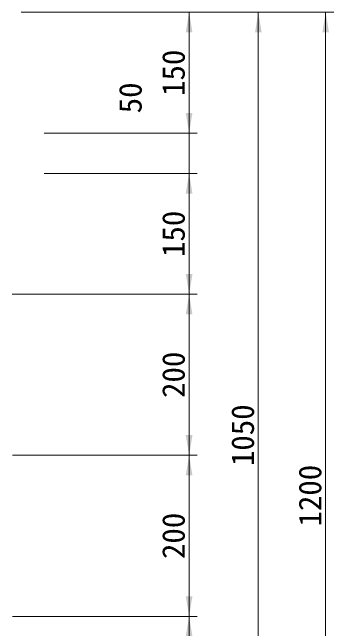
# Model space of a CAD drawing. Units: millimetres, scale not verified. Extents: x -6861 to 6861, y -3554 to 3095.
# Drawn here: x 3423 to 3822, y 355 to 1121 of the extents above; entities that cross this region are included whole.
import ezdxf
from ezdxf.enums import TextEntityAlignment as Align

# ---------------------------------------------------------------- set-up
doc = ezdxf.new("R2010")
doc.units = ezdxf.units.MM
doc.header["$LTSCALE"] = 20
doc.layers.add('0-6_寸法', color=1, linetype='Continuous', lineweight=18)
doc.styles.add('ＭＳ ゴシック', font='')
doc.styles.get('ＭＳ ゴシック').set_extended_font_data('MS Gothic')

msp = doc.modelspace()

# ---------------------------------------------------------------- linework, layer by layer
at = {"layer": '0-6_寸法'}
for p, q in [((3433.8, 1120.78), (3738.79, 1120.78)), ((3433.8, 1120.78), (3652.74, 1120.78)), ((3433.8, 1120.78), (3822.5, 1120.78)), ((3642.74, 30.78), (3642.74, 1120.78)), ((3728.79, 70.78), (3728.79, 1120.78)), ((3812.5, -79.22), (3812.5, 1120.78)), ((3462.64, 970.78), (3652.74, 970.78)), ((3462.8, 970.78), (3652.74, 970.78)), ((3462.64, 920.78), (3652.74, 920.78)), ((3462.8, 920.78), (3652.74, 920.78)), ((3422.9, 770.78), (3652.74, 770.78)), ((3423.06, 770.78), (3652.74, 770.78)), ((3423.07, 570.78), (3652.74, 570.78)), ((3423.07, 570.78), (3652.74, 570.78)), ((3423.07, 370.78), (3652.74, 370.78)), ((3423.07, 370.78), (3652.74, 370.78))]:
    msp.add_line(p, q, dxfattribs=at)
for points in [[(3638.57, 1095.78), (3642.74, 1120.78), (3646.9, 1095.78)], [(3724.63, 1095.78), (3728.79, 1120.78), (3732.96, 1095.78)], [(3808.33, 1095.78), (3812.5, 1120.78), (3816.66, 1095.78)], [(3638.57, 995.78), (3642.74, 970.78), (3646.9, 995.78)], [(3638.57, 995.78), (3642.74, 970.78), (3646.9, 995.78)], [(3638.57, 895.78), (3642.74, 920.78), (3646.9, 895.78)], [(3638.57, 895.78), (3642.74, 920.78), (3646.9, 895.78)], [(3638.57, 795.78), (3642.74, 770.78), (3646.9, 795.78)], [(3638.57, 745.78), (3642.74, 770.78), (3646.9, 745.78)], [(3638.57, 595.78), (3642.74, 570.78), (3646.9, 595.78)], [(3638.57, 545.78), (3642.74, 570.78), (3646.9, 545.78)], [(3638.57, 395.78), (3642.74, 370.78), (3646.9, 395.78)], [(3638.57, 345.78), (3642.74, 370.78), (3646.9, 345.78)]]:
    msp.add_solid(points, dxfattribs=at)

# ---------------------------------------------------------------- texts
at = {"layer": '0-6_寸法', "style": 'ＭＳ ゴシック'}
for s, p in [('150', (3645.78, 1016.98)), ('50', (3592.18, 995.4)), ('150', (3645.78, 816.98)), ('200', (3645.78, 641.98)), ('1050', (3731.83, 557.38)), ('1200', (3815.54, 482.38)), ('200', (3645.78, 441.98))]:
    msp.add_text(s, height=28.15, rotation=90, dxfattribs=at).set_placement(p, align=Align.BOTTOM_LEFT)

doc.saveas('drawing.dxf')
